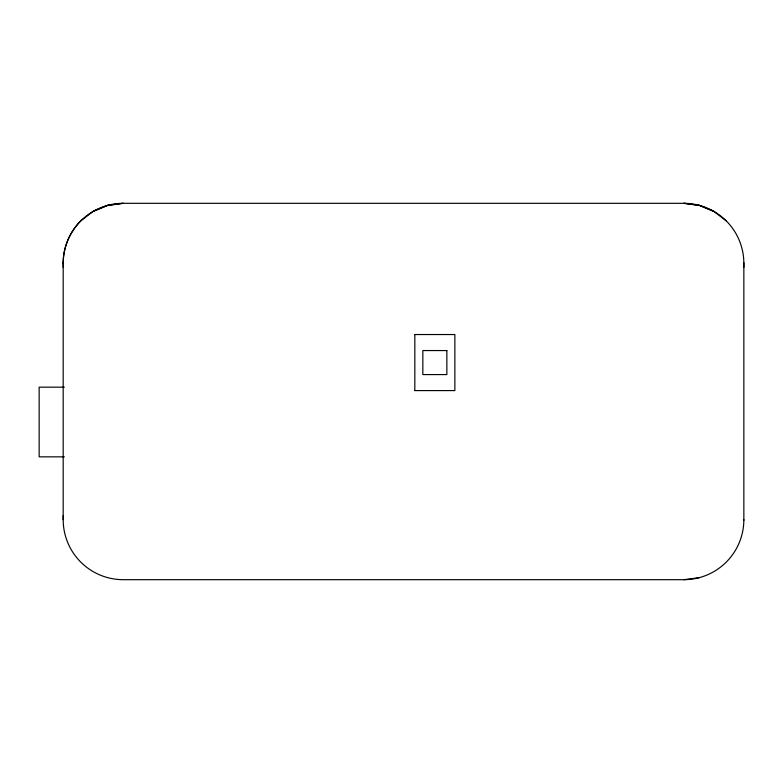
<?xml version="1.0" encoding="UTF-8"?>
<svg xmlns="http://www.w3.org/2000/svg" width="783" height="783" viewBox="0 0 783 783"><rect width="100%" height="100%" fill="white"/><g stroke="black" fill="none" stroke-linecap="round" stroke-linejoin="round"><path stroke-width="1.17" d="M63.178 267.375L63.178 263.372A60.037 60.037 0 0 1 80.845 220.826L93.157 211.39L107.467 205.42L122.833 203.316L684.185 203.316L699.542 205.42L713.851 211.381L726.164 220.806M93.157 211.39L107.692 205.361L123.234 203.316A60.056 60.056 0 0 0 63.178 263.372M63.178 515.625L63.178 519.628A60.056 60.056 0 0 0 123.234 579.684L683.794 579.684L699.229 577.668M414.657 334.537L454.864 334.537L454.864 390.59L414.657 390.59M64.372 387.174L39.15 387.174L39.15 456.841L64.372 456.841M713.851 211.381L699.336 205.361L683.794 203.316A60.056 60.056 0 0 1 743.85 263.382L743.85 267.375M743.85 262.696L743.85 520.303M414.824 334.537L414.824 390.59M63.178 262.745L63.178 519.628M743.85 519.618A60.056 60.056 0 0 1 683.794 579.684M446.858 350.559L422.84 350.559L422.84 374.577L446.858 374.577L446.858 350.559"/></g></svg>
